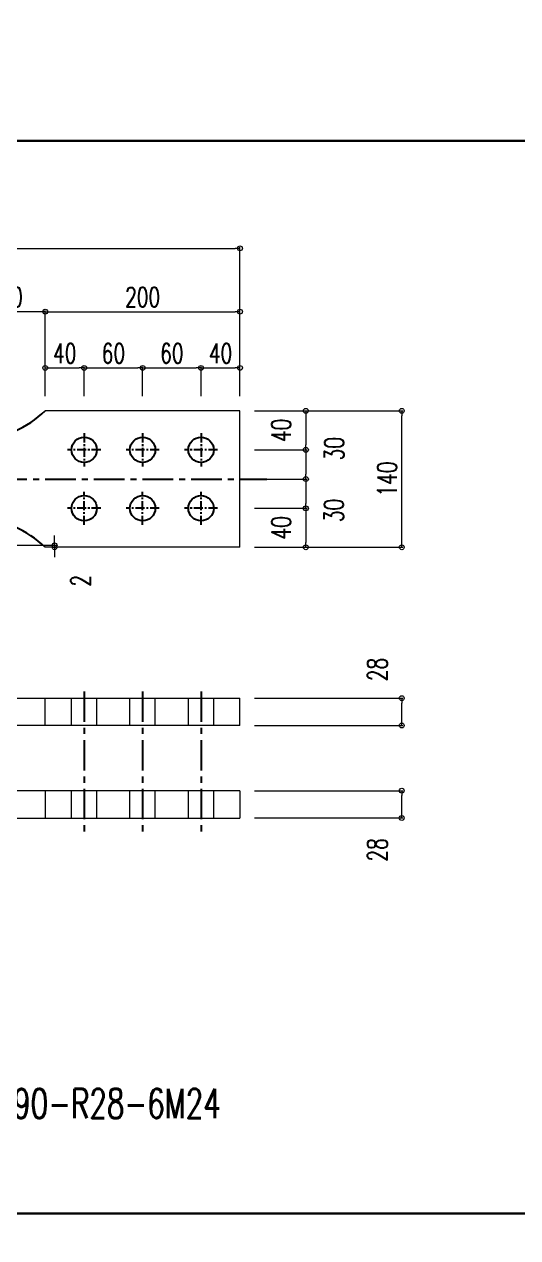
# Model space of a CAD drawing. Header units: millimetres. Extents: x -4568 to 36914, y -114 to 17788.
# Drawn here: x 27415 to 27921, y 8269 to 9515 of the extents above; entities that cross this region are included whole.
import ezdxf

# ---------------------------------------------------------------- set-up
doc = ezdxf.new("R2010")
doc.units = ezdxf.units.MM
doc.header["$LTSCALE"] = 5
for name, pattern in [('ACAD_ISO03W100', [30, 12, -18]), ('CENTER1', [10, 6.25, -1.25, 1.25, -1.25]), ('JIS_08_50', [53, 50, -1.125, 0.75, -1.125])]:
    doc.linetypes.add(name, pattern=pattern)
doc.layers.get('0').update_dxf_attribs({"color": 255})
doc.layers.get('DEFPOINTS').update_dxf_attribs({"color": 255})
for name, color, linetype in [('01', 7, 'Continuous'), ('CENTER', 2, 'JIS_08_50'), ('寸法', 4, 'Continuous'), ('補助線', 7, 'ACAD_ISO03W100'), ('金物', 142, 'Continuous')]:
    doc.layers.add(name, color=color, linetype=linetype)
doc.styles.add('KANJI', font='simplex.shx', dxfattribs={"width": 0.7, "bigfont": 'extfont2.shx'})
doc.styles.add('SUNPOU2', font='simplex.shx', dxfattribs={"width": 0.7, "height": 50, "bigfont": 'extfont2.shx'})
doc.dimstyles.new('一般寸法-小さめ', dxfattribs={"dimscale": 10, "dimtxt": 2, "dimasz": 0.5, "dimexe": 0.125, "dimexo": 1.5, "dimgap": 0.5, "dimtad": 1, "dimtxsty": 'KANJI', "dimblk": 'ORIGIN', "dimcen": 0, "dimclrd": 256, "dimclre": 256, "dimclrt": 256, "dimadec": 0, "dimazin": 0, "dimtfac": 1, "dimtmove": 2, "dimatfit": 2, "dimfxl": 0, "dimtolj": 2, "dimlwd": 5, "dimlwe": 5, "dimarcsym": 0})

# ---------------------------------------------------------------- blocks, each defined once
blk = doc.blocks.new('_Origin')
at = {"color": 0, "linetype": 'ByBlock', "lineweight": -2}
blk.add_line((0, 0), (-1, 0), dxfattribs=at)
blk.add_circle((0, 0), 0.5, dxfattribs=at)
blk = doc.blocks.new('*D399')
at = {"layer": 'DEFPOINTS', "color": 0, "transparency": 16777216}
for p in [(27366.1, 9219.8), (27436.1, 9119.5), (27366.1, 9088)]:
    blk.add_point(p, dxfattribs=at)
at = {"layer": '寸法', "lineweight": 5, "transparency": 16777216}
for p, q in [((27366.1, 9103), (27366.1, 9221.1)), ((27431.1, 9219.8), (27371.1, 9219.8)), ((27436.1, 9134.5), (27436.1, 9221.1))]:
    blk.add_line(p, q, dxfattribs=at)
at = {"layer": '寸法', "lineweight": 5, "transparency": 16777216, "xscale": 5, "yscale": 5, "zscale": 5, "rotation": 180}
blk.add_blockref('_Origin', (27366.1, 9219.8), dxfattribs=at)
at = {"layer": '寸法', "lineweight": 5, "transparency": 16777216, "xscale": 5, "yscale": 5, "zscale": 5}
blk.add_blockref('_Origin', (27436.1, 9219.8), dxfattribs=at)
at = {"layer": '寸法', "transparency": 16777216, "insert": (27401.1, 9234.8), "char_height": 20, "attachment_point": 5, "style": 'KANJI'}
blk.add_mtext('\\A2;70', dxfattribs=at)
blk = doc.blocks.new('*D535')
at = {"layer": 'DEFPOINTS', "color": 0, "transparency": 16777216}
for p in [(27636.1, 8823.1), (27802.2, 8823.1), (27636.1, 8795.1)]:
    blk.add_point(p, dxfattribs=at)
at = {"layer": '寸法', "lineweight": 5, "transparency": 16777216}
for p, q in [((27651.1, 8823.1), (27803.5, 8823.1)), ((27802.2, 8800.1), (27802.2, 8818.1)), ((27651.1, 8795.1), (27803.5, 8795.1))]:
    blk.add_line(p, q, dxfattribs=at)
at = {"layer": '寸法', "lineweight": 5, "transparency": 16777216, "xscale": 5, "yscale": 5, "zscale": 5}
for p, rotation in [((27802.2, 8823.1), 90), ((27802.2, 8795.1), 270)]:
    blk.add_blockref('_Origin', p, dxfattribs=dict(at, rotation=rotation))
at = {"layer": '寸法', "transparency": 16777216, "insert": (27777.2, 8852.5), "char_height": 20, "attachment_point": 5, "rotation": 90, "style": 'KANJI'}
blk.add_mtext('\\A2;28', dxfattribs=at)
blk = doc.blocks.new('*D403')
at = {"layer": 'DEFPOINTS', "color": 0, "transparency": 16777216}
for p in [(27636.1, 8728.1), (27802.2, 8728.1), (27636.1, 8700.1)]:
    blk.add_point(p, dxfattribs=at)
at = {"layer": '寸法', "lineweight": 5, "transparency": 16777216}
for p, q in [((27651.1, 8728.1), (27803.5, 8728.1)), ((27802.2, 8705.1), (27802.2, 8723.1)), ((27651.1, 8700.1), (27803.5, 8700.1))]:
    blk.add_line(p, q, dxfattribs=at)
at = {"layer": '寸法', "lineweight": 5, "transparency": 16777216, "xscale": 5, "yscale": 5, "zscale": 5}
for p, rotation in [((27802.2, 8728.1), 90), ((27802.2, 8700.1), 270)]:
    blk.add_blockref('_Origin', p, dxfattribs=dict(at, rotation=rotation))
at = {"layer": '寸法', "transparency": 16777216, "insert": (27777.2, 8667.3), "char_height": 20, "attachment_point": 5, "rotation": 90, "style": 'KANJI'}
blk.add_mtext('\\A2;28', dxfattribs=at)
blk = doc.blocks.new('*D404')
at = {"layer": 'DEFPOINTS', "color": 0, "transparency": 16777216}
for p in [(27636.1, 9118), (27802.2, 9118), (27636.1, 8978)]:
    blk.add_point(p, dxfattribs=at)
at = {"layer": '寸法', "lineweight": 5, "transparency": 16777216}
for p, q in [((27651.1, 9118), (27803.5, 9118)), ((27802.2, 8983), (27802.2, 9113)), ((27651.1, 8978), (27803.5, 8978))]:
    blk.add_line(p, q, dxfattribs=at)
at = {"layer": '寸法', "lineweight": 5, "transparency": 16777216, "xscale": 5, "yscale": 5, "zscale": 5}
for p, rotation in [((27802.2, 9118), 90), ((27802.2, 8978), 270)]:
    blk.add_blockref('_Origin', p, dxfattribs=dict(at, rotation=rotation))
at = {"layer": '寸法', "transparency": 16777216, "insert": (27787.2, 9048), "char_height": 20, "attachment_point": 5, "rotation": 90, "style": 'KANJI'}
blk.add_mtext('\\A2;140', dxfattribs=at)
blk = doc.blocks.new('*D539')
at = {"layer": 'DEFPOINTS', "color": 0, "transparency": 16777216}
for p in [(27636.1, 9219.8), (27436.1, 9119.5), (27636.1, 9118)]:
    blk.add_point(p, dxfattribs=at)
at = {"layer": '寸法', "lineweight": 5, "transparency": 16777216}
for p, q in [((27436.1, 9134.5), (27436.1, 9221.1)), ((27441.1, 9219.8), (27631.1, 9219.8)), ((27636.1, 9133), (27636.1, 9221.1))]:
    blk.add_line(p, q, dxfattribs=at)
at = {"layer": '寸法', "lineweight": 5, "transparency": 16777216, "xscale": 5, "yscale": 5, "zscale": 5, "rotation": 180}
blk.add_blockref('_Origin', (27436.1, 9219.8), dxfattribs=at)
at = {"layer": '寸法', "lineweight": 5, "transparency": 16777216, "xscale": 5, "yscale": 5, "zscale": 5}
blk.add_blockref('_Origin', (27636.1, 9219.8), dxfattribs=at)
at = {"layer": '寸法', "transparency": 16777216, "insert": (27536.1, 9234.8), "char_height": 20, "attachment_point": 5, "style": 'KANJI'}
blk.add_mtext('\\A2;200', dxfattribs=at)
blk = doc.blocks.new('*D408')
at = {"layer": 'DEFPOINTS', "color": 0, "transparency": 16777216}
for p in [(27636.1, 9118), (27636.1, 9078), (27703.8, 9078)]:
    blk.add_point(p, dxfattribs=at)
at = {"layer": '寸法', "lineweight": 5, "transparency": 16777216}
for p, q in [((27651.1, 9118), (27705, 9118)), ((27703.8, 9113), (27703.8, 9083)), ((27651.1, 9078), (27705, 9078))]:
    blk.add_line(p, q, dxfattribs=at)
at = {"layer": '寸法', "lineweight": 5, "transparency": 16777216, "xscale": 5, "yscale": 5, "zscale": 5}
for p, rotation in [((27703.8, 9118), 90), ((27703.8, 9078), 270)]:
    blk.add_blockref('_Origin', p, dxfattribs=dict(at, rotation=rotation))
at = {"layer": '寸法', "transparency": 16777216, "insert": (27678.4, 9098), "char_height": 20, "attachment_point": 5, "rotation": 90, "style": 'KANJI'}
blk.add_mtext('\\A2;40', dxfattribs=at)
blk = doc.blocks.new('*D409')
at = {"layer": 'DEFPOINTS', "color": 0, "transparency": 16777216}
for p in [(27636.1, 9018), (27636.1, 8978), (27703.8, 8978)]:
    blk.add_point(p, dxfattribs=at)
at = {"layer": '寸法', "lineweight": 5, "transparency": 16777216}
for p, q in [((27651.1, 9018), (27705, 9018)), ((27703.8, 9013), (27703.8, 8983)), ((27651.1, 8978), (27705, 8978))]:
    blk.add_line(p, q, dxfattribs=at)
at = {"layer": '寸法', "lineweight": 5, "transparency": 16777216, "xscale": 5, "yscale": 5, "zscale": 5}
for p, rotation in [((27703.8, 9018), 90), ((27703.8, 8978), 270)]:
    blk.add_blockref('_Origin', p, dxfattribs=dict(at, rotation=rotation))
at = {"layer": '寸法', "transparency": 16777216, "insert": (27678.4, 8998), "char_height": 20, "attachment_point": 5, "rotation": 90, "style": 'KANJI'}
blk.add_mtext('\\A2;40', dxfattribs=at)
blk = doc.blocks.new('*D541')
at = {"layer": 'DEFPOINTS', "color": 0, "transparency": 16777216}
for p in [(27366.1, 8980), (27436.1, 8978), (27445.7, 8978)]:
    blk.add_point(p, dxfattribs=at)
at = {"layer": '寸法', "lineweight": 5, "transparency": 16777216}
for p, q in [((27445.7, 8985), (27445.7, 8990)), ((27381.1, 8980), (27447, 8980)), ((27445.7, 8980), (27445.7, 8978)), ((27445.7, 8973), (27445.7, 8968)), ((27451.1, 8978), (27447, 8978))]:
    blk.add_line(p, q, dxfattribs=at)
at = {"layer": '寸法', "lineweight": 5, "transparency": 16777216, "xscale": 5, "yscale": 5, "zscale": 5}
for p, rotation in [((27445.7, 8980), 270), ((27445.7, 8978), 90)]:
    blk.add_blockref('_Origin', p, dxfattribs=dict(at, rotation=rotation))
at = {"layer": '寸法', "transparency": 16777216, "insert": (27472.5, 8943.6), "char_height": 20, "attachment_point": 5, "rotation": 90, "style": 'KANJI'}
blk.add_mtext('\\A2;2', dxfattribs=at)
blk = doc.blocks.new('*D419')
at = {"layer": 'DEFPOINTS', "color": 0, "transparency": 16777216}
for p in [(27636.1, 9284.8), (27636.1, 9119.5), (26986.1, 9087.3)]:
    blk.add_point(p, dxfattribs=at)
at = {"layer": '寸法', "lineweight": 5, "transparency": 16777216}
for p, q in [((26986.1, 9102.3), (26986.1, 9286.1)), ((26991.1, 9284.8), (27631.1, 9284.8)), ((27636.1, 9134.5), (27636.1, 9286.1))]:
    blk.add_line(p, q, dxfattribs=at)
at = {"layer": '寸法', "lineweight": 5, "transparency": 16777216, "xscale": 5, "yscale": 5, "zscale": 5, "rotation": 180}
blk.add_blockref('_Origin', (26986.1, 9284.8), dxfattribs=at)
at = {"layer": '寸法', "lineweight": 5, "transparency": 16777216, "xscale": 5, "yscale": 5, "zscale": 5}
blk.add_blockref('_Origin', (27636.1, 9284.8), dxfattribs=at)
at = {"layer": '寸法', "transparency": 16777216, "insert": (27311.1, 9299.8), "char_height": 20, "attachment_point": 5, "style": 'KANJI'}
blk.add_mtext('\\A2;650', dxfattribs=at)
blk = doc.blocks.new('*D422')
at = {"layer": 'DEFPOINTS', "color": 0, "transparency": 16777216}
for p in [(27476.1, 9162.1), (27436.1, 9118), (27476.1, 9118)]:
    blk.add_point(p, dxfattribs=at)
at = {"layer": '寸法', "lineweight": 5, "transparency": 16777216}
for p, q in [((27436.1, 9133), (27436.1, 9163.3)), ((27441.1, 9162.1), (27471.1, 9162.1)), ((27476.1, 9133), (27476.1, 9163.3))]:
    blk.add_line(p, q, dxfattribs=at)
at = {"layer": '寸法', "lineweight": 5, "transparency": 16777216, "xscale": 5, "yscale": 5, "zscale": 5, "rotation": 180}
blk.add_blockref('_Origin', (27436.1, 9162.1), dxfattribs=at)
at = {"layer": '寸法', "lineweight": 5, "transparency": 16777216, "xscale": 5, "yscale": 5, "zscale": 5}
blk.add_blockref('_Origin', (27476.1, 9162.1), dxfattribs=at)
at = {"layer": '寸法', "transparency": 16777216, "insert": (27456.1, 9177.1), "char_height": 20, "attachment_point": 5, "style": 'KANJI'}
blk.add_mtext('\\A2;40', dxfattribs=at)
blk = doc.blocks.new('*D423')
at = {"layer": 'DEFPOINTS', "color": 0, "transparency": 16777216}
for p in [(27596.1, 9162.1), (27536.1, 9118), (27596.1, 9118)]:
    blk.add_point(p, dxfattribs=at)
at = {"layer": '寸法', "lineweight": 5, "transparency": 16777216}
for p, q in [((27536.1, 9133), (27536.1, 9163.3)), ((27541.1, 9162.1), (27591.1, 9162.1)), ((27596.1, 9133), (27596.1, 9163.3))]:
    blk.add_line(p, q, dxfattribs=at)
at = {"layer": '寸法', "lineweight": 5, "transparency": 16777216, "xscale": 5, "yscale": 5, "zscale": 5, "rotation": 180}
blk.add_blockref('_Origin', (27536.1, 9162.1), dxfattribs=at)
at = {"layer": '寸法', "lineweight": 5, "transparency": 16777216, "xscale": 5, "yscale": 5, "zscale": 5}
blk.add_blockref('_Origin', (27596.1, 9162.1), dxfattribs=at)
at = {"layer": '寸法', "transparency": 16777216, "insert": (27566.1, 9177.1), "char_height": 20, "attachment_point": 5, "style": 'KANJI'}
blk.add_mtext('\\A2;60', dxfattribs=at)
blk = doc.blocks.new('*D424')
at = {"layer": 'DEFPOINTS', "color": 0, "transparency": 16777216}
for p in [(27536.1, 9162.1), (27476.1, 9118), (27536.1, 9118)]:
    blk.add_point(p, dxfattribs=at)
at = {"layer": '寸法', "lineweight": 5, "transparency": 16777216}
for p, q in [((27476.1, 9133), (27476.1, 9163.3)), ((27481.1, 9162.1), (27531.1, 9162.1)), ((27536.1, 9133), (27536.1, 9163.3))]:
    blk.add_line(p, q, dxfattribs=at)
at = {"layer": '寸法', "lineweight": 5, "transparency": 16777216, "xscale": 5, "yscale": 5, "zscale": 5, "rotation": 180}
blk.add_blockref('_Origin', (27476.1, 9162.1), dxfattribs=at)
at = {"layer": '寸法', "lineweight": 5, "transparency": 16777216, "xscale": 5, "yscale": 5, "zscale": 5}
blk.add_blockref('_Origin', (27536.1, 9162.1), dxfattribs=at)
at = {"layer": '寸法', "transparency": 16777216, "insert": (27506.1, 9177.1), "char_height": 20, "attachment_point": 5, "style": 'KANJI'}
blk.add_mtext('\\A2;60', dxfattribs=at)
blk = doc.blocks.new('*D425')
at = {"layer": 'DEFPOINTS', "color": 0, "transparency": 16777216}
for p in [(27636.1, 9162.1), (27596.1, 9118), (27636.1, 9118)]:
    blk.add_point(p, dxfattribs=at)
at = {"layer": '寸法', "lineweight": 5, "transparency": 16777216}
for p, q in [((27596.1, 9133), (27596.1, 9163.3)), ((27601.1, 9162.1), (27631.1, 9162.1)), ((27636.1, 9133), (27636.1, 9163.3))]:
    blk.add_line(p, q, dxfattribs=at)
at = {"layer": '寸法', "lineweight": 5, "transparency": 16777216, "xscale": 5, "yscale": 5, "zscale": 5, "rotation": 180}
blk.add_blockref('_Origin', (27596.1, 9162.1), dxfattribs=at)
at = {"layer": '寸法', "lineweight": 5, "transparency": 16777216, "xscale": 5, "yscale": 5, "zscale": 5}
blk.add_blockref('_Origin', (27636.1, 9162.1), dxfattribs=at)
at = {"layer": '寸法', "transparency": 16777216, "insert": (27616.1, 9177.1), "char_height": 20, "attachment_point": 5, "style": 'KANJI'}
blk.add_mtext('\\A2;40', dxfattribs=at)
blk = doc.blocks.new('*D426')
at = {"layer": 'DEFPOINTS', "color": 0, "transparency": 16777216}
for p in [(27636.1, 9078), (27636.1, 9048), (27703.8, 9048)]:
    blk.add_point(p, dxfattribs=at)
at = {"layer": '寸法', "lineweight": 5, "transparency": 16777216}
for p, q in [((27651.1, 9078), (27705, 9078)), ((27703.8, 9073), (27703.8, 9053)), ((27651.1, 9048), (27705, 9048))]:
    blk.add_line(p, q, dxfattribs=at)
at = {"layer": '寸法', "lineweight": 5, "transparency": 16777216, "xscale": 5, "yscale": 5, "zscale": 5}
for p, rotation in [((27703.8, 9078), 90), ((27703.8, 9048), 270)]:
    blk.add_blockref('_Origin', p, dxfattribs=dict(at, rotation=rotation))
at = {"layer": '寸法', "transparency": 16777216, "insert": (27732.8, 9079.2), "char_height": 20, "attachment_point": 5, "rotation": 90, "style": 'KANJI'}
blk.add_mtext('\\A2;30', dxfattribs=at)
blk = doc.blocks.new('*D427')
at = {"layer": 'DEFPOINTS', "color": 0, "transparency": 16777216}
for p in [(27636.1, 9048), (27636.1, 9018), (27703.8, 9018)]:
    blk.add_point(p, dxfattribs=at)
at = {"layer": '寸法', "lineweight": 5, "transparency": 16777216}
for p, q in [((27651.1, 9048), (27705, 9048)), ((27703.8, 9043), (27703.8, 9023)), ((27651.1, 9018), (27705, 9018))]:
    blk.add_line(p, q, dxfattribs=at)
at = {"layer": '寸法', "lineweight": 5, "transparency": 16777216, "xscale": 5, "yscale": 5, "zscale": 5}
for p, rotation in [((27703.8, 9048), 90), ((27703.8, 9018), 270)]:
    blk.add_blockref('_Origin', p, dxfattribs=dict(at, rotation=rotation))
at = {"layer": '寸法', "transparency": 16777216, "insert": (27732.5, 9015.8), "char_height": 20, "attachment_point": 5, "rotation": 90, "style": 'KANJI'}
blk.add_mtext('\\A2;30', dxfattribs=at)

msp = doc.modelspace()

# ---------------------------------------------------------------- linework, layer by layer
at = {"layer": '01', "ltscale": 2}
for points in [[(26651.831, 9544.424), (29451.831, 9544.424), (29451.831, 9395.081), (26651.831, 9395.081)], [(26651.831, 9395.081), (28051.831, 9395.081), (28051.831, 8293.963), (26651.831, 8293.963)], [(26651.831, 8293.963), (29451.831, 8293.963), (29451.831, 8144.619), (26651.831, 8144.619)]]:
    msp.add_lwpolyline(points, close=True, dxfattribs=at)
at = {"layer": 'CENTER', "color": 7, "linetype": 'CENTER1'}
for p, q in [((26986.106, 9048.038), (27663.76, 9048.038)), ((27476.106, 8830.081), (27476.106, 8681.081)), ((27536.106, 8830.081), (27536.106, 8681.081)), ((27596.106, 8830.081), (27596.106, 8681.081))]:
    msp.add_line(p, q, dxfattribs=at)
at = {"layer": '寸法', "linetype": 'CENTER1', "ltscale": 0.3}
for p, q in [((27476.106, 9095.038), (27476.106, 9061.038)), ((27536.106, 9095.038), (27536.106, 9061.038)), ((27596.106, 9095.038), (27596.106, 9061.038)), ((27493.106, 9078.038), (27459.106, 9078.038)), ((27553.106, 9078.038), (27519.106, 9078.038)), ((27613.106, 9078.038), (27579.106, 9078.038)), ((27476.106, 9001.038), (27476.106, 9035.038)), ((27536.106, 9001.038), (27536.106, 9035.038)), ((27596.106, 9001.038), (27596.106, 9035.038)), ((27493.106, 9018.038), (27459.106, 9018.038)), ((27553.106, 9018.038), (27519.106, 9018.038)), ((27613.106, 9018.038), (27579.106, 9018.038))]:
    msp.add_line(p, q, dxfattribs=at)
at = {"layer": '補助線', "lineweight": 18}
for p, q in [((27463.106, 8795.081), (27463.106, 8823.081)), ((27489.106, 8795.081), (27489.106, 8823.081)), ((27523.106, 8795.081), (27523.106, 8823.081)), ((27549.106, 8795.081), (27549.106, 8823.081)), ((27583.106, 8795.081), (27583.106, 8823.081)), ((27609.106, 8795.081), (27609.106, 8823.081)), ((27463.106, 8700.081), (27463.106, 8728.081)), ((27489.106, 8700.081), (27489.106, 8728.081)), ((27523.106, 8700.081), (27523.106, 8728.081)), ((27549.106, 8700.081), (27549.106, 8728.081)), ((27583.106, 8700.081), (27583.106, 8728.081)), ((27609.106, 8700.081), (27609.106, 8728.081))]:
    msp.add_line(p, q, dxfattribs=at)
at = {"layer": '金物', "lineweight": 18}
for p, q in [((27636.106, 9118.038), (27436.106, 9118.038)), ((27636.106, 8978.038), (27636.106, 9118.038)), ((27636.106, 8978.038), (27436.106, 8978.038)), ((26986.106, 8823.081), (27636.106, 8823.081)), ((27436.106, 8795.081), (27436.106, 8823.081)), ((27636.106, 8795.081), (27636.106, 8823.081)), ((27636.106, 8795.081), (26986.106, 8795.081)), ((27636.106, 8728.081), (26986.106, 8728.081)), ((27436.106, 8728.081), (27436.106, 8700.081)), ((27636.106, 8728.081), (27636.106, 8700.081)), ((26986.106, 8700.081), (27636.106, 8700.081))]:
    msp.add_line(p, q, dxfattribs=at)
at = {"layer": '金物', "ltscale": 2.5}
for centre in [(27476.106, 9078.038), (27536.106, 9078.038), (27596.106, 9078.038), (27476.106, 9018.038), (27536.106, 9018.038), (27596.106, 9018.038)]:
    msp.add_circle(centre, 13, dxfattribs=at)
at = {"layer": '金物', "ltscale": 2}
for centre, start, end in [((27360.316, 9197.761), 274.060941, 313.550946), ((27360.316, 8898.314), 46.449054, 85.939059)]:
    msp.add_arc(centre, 110, start, end, dxfattribs=at)

# ---------------------------------------------------------------- texts
at = {"layer": '寸法', "ltscale": 2, "insert": (27351.831, 8407.064), "char_height": 30, "width": 1400, "attachment_point": 5, "style": 'SUNPOU2'}
msp.add_mtext('C400-R28-6M24  C490-R28-6M24', dxfattribs=at)

# ---------------------------------------------------------------- dimensions: what is measured, and where the dimension line sits
at = {"layer": '寸法'}
for base, p1, p2, picture, middle in [((27636.106, 9284.832), (26986.106, 9087.294), (27636.106, 9119.538), '*D419', (27311.106, 9299.832)), ((27366.106, 9219.832), (27436.106, 9119.538), (27366.106, 9088.038), '*D399', (27401.106, 9234.832)), ((27636.106, 9219.832), (27436.106, 9119.538), (27636.106, 9118.038), '*D539', (27536.106, 9234.832)), ((27476.106, 9162.06), (27436.106, 9118.038), (27476.106, 9118.038), '*D422', (27456.106, 9177.06)), ((27536.106, 9162.06), (27476.106, 9118.038), (27536.106, 9118.038), '*D424', (27506.106, 9177.06)), ((27596.106, 9162.06), (27536.106, 9118.038), (27596.106, 9118.038), '*D423', (27566.106, 9177.06)), ((27636.106, 9162.06), (27596.106, 9118.038), (27636.106, 9118.038), '*D425', (27616.106, 9177.06))]:
    dim = msp.add_linear_dim(base=base, p1=p1, p2=p2, dimstyle='一般寸法-小さめ', dxfattribs=at)
    dim.commit()
    dim.dimension.update_dxf_attribs({"geometry": picture, "text_midpoint": middle})
dim = msp.add_linear_dim(base=(27802.226, 9118.038), p1=(27636.106, 8978.038), p2=(27636.106, 9118.038), angle=270, dimstyle='一般寸法-小さめ', dxfattribs=at)
dim.commit()
dim.dimension.update_dxf_attribs({"geometry": '*D404', "text_midpoint": (27787.226, 9048.038)})
for base, p1, p2, angle, picture, middle in [((27703.76, 9078.038), (27636.106, 9118.038), (27636.106, 9078.038), 90, '*D408', (27678.354, 9098.038)), ((27703.76, 9048.038), (27636.106, 9078.038), (27636.106, 9048.038), 90, '*D426', (27732.832, 9079.242)), ((27703.76, 9018.038), (27636.106, 9048.038), (27636.106, 9018.038), 90, '*D427', (27732.499, 9015.835)), ((27703.76, 8978.038), (27636.106, 9018.038), (27636.106, 8978.038), 90, '*D409', (27678.354, 8998.038)), ((27445.732, 8978.038), (27366.106, 8980.038), (27436.106, 8978.038), 90, '*D541', (27472.473, 8943.608)), ((27802.226, 8823.081), (27636.106, 8795.081), (27636.106, 8823.081), 270, '*D535', (27777.226, 8852.537)), ((27802.226, 8728.081), (27636.106, 8700.081), (27636.106, 8728.081), 270, '*D403', (27777.226, 8667.256))]:
    dim = msp.add_linear_dim(base=base, p1=p1, p2=p2, angle=angle, dimstyle='一般寸法-小さめ', dxfattribs=at)
    dim.commit()
    dim.dimension.update_dxf_attribs({"geometry": picture, "text_midpoint": middle, "dimtype": 160})

doc.saveas('drawing.dxf')
